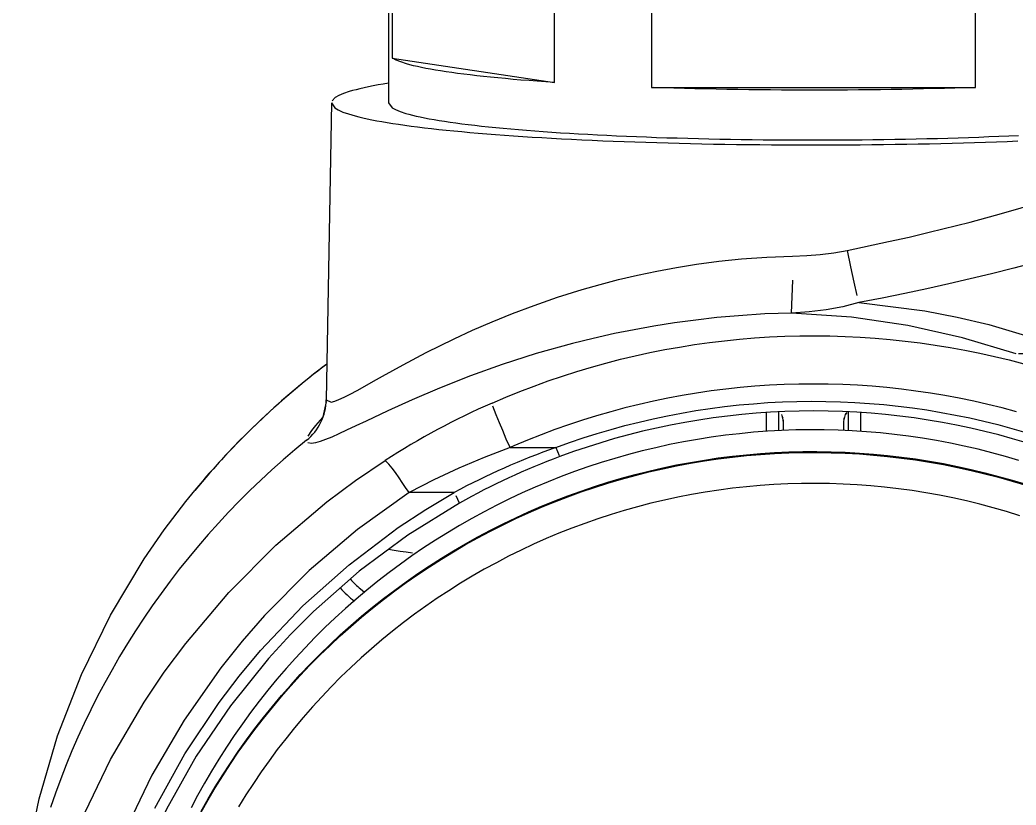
# Model space of a CAD drawing. Header units: millimetres. Extents: x 441156 to 441876, y 4514765 to 4515211.
# Drawn here: x 441627.6918 to 441627.8313, y 4515153.9318 to 4515154.0418 of the extents above; entities that cross this region are included whole.
import ezdxf

# ---------------------------------------------------------------- set-up
doc = ezdxf.new("R2010")
doc.units = ezdxf.units.MM
doc.layers.add('Terminale_sfiato', color=7, linetype='Continuous')

msp = doc.modelspace()

# ---------------------------------------------------------------- linework, layer by layer
at = {"layer": 'Terminale_sfiato', "color": 254, "linetype": 'Continuous'}
for p, q in [((441627.7434588317, 4515154.054242954), (441627.7434588317, 4515154.030216366)), ((441627.7439778751, 4515154.053559479), (441627.7439778751, 4515154.036506255)), ((441627.766676994, 4515154.033079637), (441627.766676994, 4515154.050132861)), ((441627.7802597128, 4515154.049449388), (441627.7802597128, 4515154.032396163)), ((441627.8256579507, 4515154.032396163), (441627.8256579507, 4515154.049449388)), ((441627.7439778751, 4515154.036506255), (441627.766676994, 4515154.033079637)), ((441627.7802597128, 4515154.032396163), (441627.8256579507, 4515154.032396163)), ((441627.7354589105, 4515154.03022535), (441627.7347300674, 4515153.988628897)), ((441627.7347299029, 4515153.988601103), (441627.7347251167, 4515153.988450354)), ((441627.7963188494, 4515153.986837802), (441627.7963188494, 4515153.984199351)), ((441627.7981218046, 4515153.984304708), (441627.7981218046, 4515153.98693941)), ((441627.7984634848, 4515153.98658183), (441627.7987043148, 4515153.985635174)), ((441627.8072133487, 4515153.985635174), (441627.8074530789, 4515153.986577509)), ((441627.8077958589, 4515153.98693941), (441627.8077958589, 4515153.984304708)), ((441627.8095988141, 4515153.984199351), (441627.8095988141, 4515153.986837802)), ((441627.7987043148, 4515153.985635174), (441627.7987043148, 4515153.984331655)), ((441627.8072133487, 4515153.984331655), (441627.8072133487, 4515153.985635174)), ((441627.7604676731, 4515153.981930709), (441627.7668923279, 4515153.981930709)), ((441627.752663647, 4515153.975638391), (441627.7463216131, 4515153.975638391)), ((441627.7395201933, 4515153.962117246), (441627.7401007062, 4515153.961678339))]:
    msp.add_line(p, q, dxfattribs=at)
for points in [[(441627.766676994, 4515154.033079637, 0), (441627.7654665975, 4515154.033162999, 0), (441627.7642814048, 4515154.033249068, 0), (441627.7631222127, 4515154.033337787, 0), (441627.7619898003, 4515154.033429094, 0), (441627.760884929, 4515154.033522929, 0), (441627.7598083414, 4515154.03361923, 0), (441627.7587607615, 4515154.033717931, 0), (441627.7577428932, 4515154.033818966, 0), (441627.7567554209, 4515154.033922266, 0), (441627.7557990084, 4515154.034027764, 0), (441627.7548742987, 4515154.034135386, 0), (441627.7539819134, 4515154.034245062, 0), (441627.7531224523, 4515154.034356718, 0), (441627.7522964933, 4515154.034470278, 0), (441627.7515045915, 4515154.034585666, 0), (441627.7507472794, 4515154.034702805, 0), (441627.7500250661, 4515154.034821615, 0), (441627.7493384369, 4515154.034942018, 0), (441627.7486878536, 4515154.035063931, 0), (441627.7480737534, 4515154.035187273, 0), (441627.7474965492, 4515154.035311962, 0), (441627.746956629, 4515154.035437913, 0), (441627.7464543558, 4515154.035565042, 0), (441627.7459900671, 4515154.035693263, 0), (441627.7455640752, 4515154.035822489, 0), (441627.7451766664, 4515154.035952635, 0), (441627.7448281011, 4515154.036083613, 0), (441627.7445186136, 4515154.036215333, 0), (441627.744248412, 4515154.03634771, 0), (441627.744017678, 4515154.036480652, 0), (441627.7439778751, 4515154.036506255, 0)], [(441627.7434588317, 4515154.032994434, 0), (441627.7427005983, 4515154.032867384, 0), (441627.741978072, 4515154.032738764, 0), (441627.7412916812, 4515154.032608649, 0), (441627.7406418326, 4515154.032477115, 0), (441627.7400289111, 4515154.032344243, 0), (441627.7394532801, 4515154.03221011, 0), (441627.7389152806, 4515154.032074794, 0), (441627.7384152314, 4515154.031938379, 0), (441627.7379534289, 4515154.031800942, 0), (441627.7375301466, 4515154.031662567, 0), (441627.7371456355, 4515154.031523334, 0), (441627.7368001233, 4515154.031383326, 0), (441627.7364938149, 4515154.031242629, 0), (441627.7362268916, 4515154.031101322, 0), (441627.7359995117, 4515154.030959491, 0), (441627.73581181, 4515154.030817219, 0), (441627.7356638976, 4515154.030674592, 0), (441627.7355558623, 4515154.030531692, 0), (441627.7354877678, 4515154.030388607, 0), (441627.7354596549, 4515154.030245419, 0), (441627.7354589105, 4515154.03022535, 0)], [(441627.8256579507, 4515154.032396163, 0), (441627.8242244226, 4515154.032346484, 0), (441627.822776599, 4515154.032300062, 0), (441627.8213154531, 4515154.032256926, 0), (441627.8198419671, 4515154.032217106, 0), (441627.8183571316, 4515154.03218063, 0), (441627.8168619447, 4515154.03214752, 0), (441627.8153574115, 4515154.0321178, 0), (441627.8138445436, 4515154.032091489, 0), (441627.8123243578, 4515154.032068606, 0), (441627.8107978762, 4515154.032049166, 0), (441627.8092661247, 4515154.032033181, 0), (441627.8077301334, 4515154.032020662, 0), (441627.8061909344, 4515154.032011619, 0), (441627.8046495629, 4515154.032006056, 0), (441627.8031070546, 4515154.032003978, 0), (441627.8015644468, 4515154.032005386, 0), (441627.8000227763, 4515154.03201028, 0), (441627.7984830796, 4515154.032018655, 0), (441627.7969463916, 4515154.032030506, 0), (441627.7954137455, 4515154.032045825, 0), (441627.7938861714, 4515154.032064603, 0), (441627.7923646964, 4515154.032086826, 0), (441627.7908503432, 4515154.032112479, 0), (441627.7893441297, 4515154.032141545, 0), (441627.7878470687, 4515154.032174005, 0), (441627.7863601664, 4515154.032209837, 0), (441627.7848844224, 4515154.032249016, 0), (441627.7834208288, 4515154.032291517, 0), (441627.7819703693, 4515154.032337311, 0), (441627.7805340192, 4515154.032386365, 0), (441627.7802597128, 4515154.032396163, 0)], [(441627.7354589105, 4515154.03022535, 0), (441627.7354764006, 4515154.030082149, 0), (441627.7355338788, 4515154.029939028, 0), (441627.7356313112, 4515154.029796071, 0), (441627.7357686398, 4515154.029653364, 0), (441627.7359457833, 4515154.029510989, 0), (441627.7361626368, 4515154.029369033, 0), (441627.7364190718, 4515154.029227579, 0), (441627.7367149363, 4515154.029086711, 0), (441627.7370500549, 4515154.028946512, 0), (441627.7374242292, 4515154.028807065, 0), (441627.7378372374, 4515154.028668455, 0), (441627.7382888346, 4515154.028530761, 0), (441627.7387787535, 4515154.028394066, 0), (441627.7393067035, 4515154.02825845, 0), (441627.739872372, 4515154.028123995, 0), (441627.7404754236, 4515154.02799078, 0), (441627.741115501, 4515154.027858884, 0), (441627.741792225, 4515154.027728384, 0), (441627.7425051945, 4515154.027599359, 0), (441627.7432539871, 4515154.027471885, 0), (441627.744038159, 4515154.027346037, 0), (441627.7448572456, 4515154.02722189, 0), (441627.7457107614, 4515154.027099517, 0), (441627.7465982008, 4515154.026978991, 0), (441627.7475190378, 4515154.026860384, 0), (441627.7484727268, 4515154.026743765, 0), (441627.7494587027, 4515154.026629204, 0), (441627.7504763812, 4515154.026516769, 0), (441627.7515251593, 4515154.026406526, 0), (441627.7526044154, 4515154.026298541, 0), (441627.7537135101, 4515154.026192877, 0), (441627.7548517861, 4515154.026089597, 0), (441627.7560185689, 4515154.025988763, 0), (441627.7572131672, 4515154.025890434, 0), (441627.758434873, 4515154.025794668, 0), (441627.7596829624, 4515154.025701523, 0), (441627.7609566958, 4515154.025611052, 0), (441627.7622553183, 4515154.025523311, 0), (441627.7635780607, 4515154.025438351, 0), (441627.7649241389, 4515154.025356222, 0), (441627.7662927553, 4515154.025276973, 0), (441627.767683099, 4515154.025200651, 0), (441627.7690943461, 4515154.025127302, 0), (441627.7705256602, 4515154.025056968, 0), (441627.7719761933, 4515154.024989691, 0), (441627.7734450858, 4515154.02492551, 0), (441627.7749314673, 4515154.024864466, 0), (441627.7764344569, 4515154.024806594, 0), (441627.7779531642, 4515154.024751926, 0), (441627.779486689, 4515154.024700496, 0), (441627.7810341228, 4515154.024652336, 0), (441627.7825945485, 4515154.024607472, 0), (441627.7841670415, 4515154.024565931, 0), (441627.7857506699, 4515154.02452774, 0), (441627.7873444954, 4515154.024492919, 0), (441627.7889475735, 4515154.024461489, 0), (441627.7905589542, 4515154.02443347, 0), (441627.7921776827, 4515154.024408878, 0), (441627.7938027999, 4515154.024387727, 0), (441627.7954333426, 4515154.02437003, 0), (441627.7970683447, 4515154.024355797, 0), (441627.7987068373, 4515154.024345037, 0), (441627.8003478496, 4515154.024337756, 0), (441627.801990409, 4515154.024333959, 0), (441627.8029588318, 4515154.024333353, 0)], [(441627.7434588317, 4515154.030216366, 0), (441627.7434788309, 4515154.030081923, 0), (441627.7435388149, 4515154.02994757, 0), (441627.7436387435, 4515154.029813398, 0), (441627.7437785495, 4515154.029679497, 0), (441627.7439581389, 4515154.029545956, 0), (441627.7441773909, 4515154.029412867, 0), (441627.7444361582, 4515154.029280317, 0), (441627.7447342668, 4515154.029148397, 0), (441627.7450715163, 4515154.029017194, 0), (441627.7454476801, 4515154.028886798, 0), (441627.7458625051, 4515154.028757296, 0), (441627.7463157126, 4515154.028628774, 0), (441627.746806998, 4515154.02850132, 0), (441627.7473360309, 4515154.028375018, 0), (441627.7479024557, 4515154.028249955, 0), (441627.7485058916, 4515154.028126214, 0), (441627.7491459331, 4515154.028003877, 0), (441627.7498221497, 4515154.027883028, 0), (441627.750534087, 4515154.027763747, 0), (441627.7512812663, 4515154.027646115, 0), (441627.7520631854, 4515154.027530211, 0), (441627.7528793186, 4515154.027416112, 0), (441627.7537291173, 4515154.027303897, 0), (441627.7546120102, 4515154.027193638, 0), (441627.7555274038, 4515154.027085412, 0), (441627.7564746827, 4515154.026979291, 0), (441627.7574532102, 4515154.026875346, 0), (441627.7584623284, 4515154.026773646, 0), (441627.759501359, 4515154.026674261, 0), (441627.7605696034, 4515154.026577258, 0), (441627.7616663436, 4515154.0264827, 0), (441627.7627908423, 4515154.026390653, 0), (441627.7639423436, 4515154.026301177, 0), (441627.7651200733, 4515154.026214334, 0), (441627.7663232398, 4515154.026130181, 0), (441627.7675510342, 4515154.026048774, 0), (441627.7688026311, 4515154.025970169, 0), (441627.7700771893, 4515154.025894418, 0), (441627.7713738518, 4515154.025821574, 0), (441627.7726917471, 4515154.025751683, 0), (441627.774029989, 4515154.025684793, 0), (441627.7753876782, 4515154.02562095, 0), (441627.7767639018, 4515154.025560196, 0), (441627.7781577347, 4515154.025502573, 0), (441627.7795682399, 4515154.025448118, 0), (441627.7809944692, 4515154.025396869, 0), (441627.7824354639, 4515154.025348859, 0), (441627.7838902551, 4515154.025304122, 0), (441627.7853578651, 4515154.025262686, 0), (441627.7868373071, 4515154.025224581, 0), (441627.7883275867, 4515154.025189832, 0), (441627.789827702, 4515154.025158461, 0), (441627.7913366446, 4515154.025130491, 0), (441627.7928534001, 4515154.025105939, 0), (441627.7943769488, 4515154.025084823, 0), (441627.7959062667, 4515154.025067157, 0), (441627.7974403256, 4515154.025052952, 0), (441627.7989780942, 4515154.025042218, 0), (441627.8005185389, 4515154.025034962, 0), (441627.8020606241, 4515154.02503119, 0), (441627.803603313, 4515154.025030904, 0), (441627.8051455687, 4515154.025034103, 0), (441627.8066863543, 4515154.025040786, 0), (441627.8082246343, 4515154.025050947, 0), (441627.8097593742, 4515154.025064582, 0), (441627.8112895426, 4515154.02508168, 0), (441627.8128141108, 4515154.02510223, 0), (441627.8143320538, 4515154.025126217, 0), (441627.8158423514, 4515154.025153627, 0), (441627.817343988, 4515154.025184439, 0), (441627.8188359544, 4515154.025218634, 0), (441627.8203172475, 4515154.02525619, 0), (441627.8217868716, 4515154.025297078, 0), (441627.8232438387, 4515154.025341275, 0), (441627.8246871695, 4515154.025388748, 0), (441627.8261158935, 4515154.025439467, 0), (441627.8275290505, 4515154.025493397, 0), (441627.8289256903, 4515154.025550502, 0), (441627.8303048742, 4515154.025610745, 0), (441627.8316656749, 4515154.025674082, 0)], [(441627.8029588318, 4515154.024333353, 0), (441627.8046018473, 4515154.024335097, 0), (441627.8062438891, 4515154.024340324, 0), (441627.8078839844, 4515154.024349035, 0), (441627.8095211611, 4515154.024361221, 0), (441627.8111544492, 4515154.024376878, 0), (441627.8127828808, 4515154.024395995, 0), (441627.814405491, 4515154.024418561, 0), (441627.8160213182, 4515154.024444561, 0), (441627.817629405, 4515154.024473984, 0), (441627.8192287984, 4515154.024506808, 0), (441627.8208185507, 4515154.024543015, 0), (441627.8223977199, 4515154.024582585, 0), (441627.8239653702, 4515154.024625493, 0), (441627.8255205726, 4515154.024671714, 0), (441627.8270624056, 4515154.02472122, 0), (441627.8285899555, 4515154.024773983, 0), (441627.8301023172, 4515154.024829971, 0), (441627.8315985944, 4515154.024889151, 0)], [(441627.8077009387, 4515154.009543586, 0), (441627.8134823231, 4515154.01078417, 0), (441627.8163571364, 4515154.011430734, 0), (441627.8191798253, 4515154.012089395, 0), (441627.8249087874, 4515154.013515561, 0), (441627.8284613653, 4515154.014474239, 0), (441627.8319270414, 4515154.015477456, 0), (441627.8353196647, 4515154.01653748, 0), (441627.8385511308, 4515154.017632821, 0), (441627.8418453328, 4515154.018852724, 0), (441627.8449948885, 4515154.020136421, 0)], [(441627.8496582331, 4515154.013072446, 0), (441627.8447493367, 4515154.011217425, 0), (441627.8395310003, 4515154.009489001, 0), (441627.8340376251, 4515154.007878819, 0), (441627.8309975068, 4515154.007062027, 0), (441627.8278958029, 4515154.00627434, 0), (441627.821904998, 4515154.004862192, 0), (441627.8188364417, 4515154.004185346, 0), (441627.8157641569, 4515154.003533852, 0), (441627.8125588609, 4515154.002878272, 0), (441627.8093332929, 4515154.00223985, 0)], [(441627.7347299948, 4515153.988620219, 0), (441627.7347730825, 4515153.988417954, 0), (441627.7349030969, 4515153.988293725, 0), (441627.7351220062, 4515153.988247022, 0), (441627.7354277849, 4515153.9882776, 0), (441627.7359084509, 4515153.988413479, 0), (441627.7365093324, 4515153.988652004, 0), (441627.7372326529, 4515153.988989508, 0), (441627.7380568438, 4515153.989409722, 0), (441627.7390411833, 4515153.989938182, 0), (441627.7401400001, 4515153.990545203, 0), (441627.7413271209, 4515153.991209039, 0), (441627.7426170736, 4515153.991930833, 0), (441627.7454920588, 4515153.993514266, 0), (441627.7487426933, 4515153.995231682, 0), (441627.7526304614, 4515153.997158174, 0), (441627.7552131194, 4515153.998355058, 0), (441627.7579414752, 4515153.999545947, 0), (441627.7608318445, 4515154.000724785, 0), (441627.7638225345, 4515154.001855447, 0), (441627.7671146231, 4515154.002996393, 0), (441627.7705482658, 4515154.004072553, 0), (441627.773072693, 4515154.004790554, 0), (441627.7756622374, 4515154.005463619, 0), (441627.7783138784, 4515154.006086934, 0), (441627.7810230654, 4515154.006655829, 0), (441627.78378567, 4515154.00716587, 0), (441627.7865959106, 4515154.00761297, 0), (441627.7897128068, 4515154.008024838, 0), (441627.7928710349, 4515154.008352985, 0), (441627.7964329569, 4515154.008615801, 0), (441627.8000211741, 4515154.008766554, 0)], [(441627.7999007782, 4515154.000781306, 0), (441627.7999118062, 4515154.00081122, 0), (441627.7999225716, 4515154.00085019, 0), (441627.7999330611, 4515154.000898168, 0), (441627.7999432618, 4515154.000955096, 0), (441627.7999531615, 4515154.001020906, 0), (441627.799962748, 4515154.001095514, 0), (441627.7999720097, 4515154.001178832, 0), (441627.7999809353, 4515154.001270758, 0), (441627.7999895139, 4515154.00137118, 0), (441627.7999977351, 4515154.001479975, 0), (441627.8000055887, 4515154.001597011, 0), (441627.8000130654, 4515154.001722145, 0), (441627.800020156, 4515154.001855225, 0), (441627.8000268517, 4515154.00199609, 0), (441627.8000331445, 4515154.002144565, 0), (441627.8000390267, 4515154.002300473, 0), (441627.8000444911, 4515154.002463621, 0), (441627.8000495312, 4515154.002633812, 0), (441627.8000541406, 4515154.002810839, 0), (441627.8000583139, 4515154.002994484, 0), (441627.8000620459, 4515154.003184525, 0), (441627.8000653321, 4515154.003380731, 0), (441627.8000681684, 4515154.003582861, 0), (441627.8000705516, 4515154.003790671, 0), (441627.8000724785, 4515154.004003907, 0), (441627.8000739469, 4515154.004222307, 0), (441627.800074955, 4515154.004445609, 0), (441627.8000755015, 4515154.004673538, 0), (441627.8000755858, 4515154.004905816, 0), (441627.8000752079, 4515154.005142162, 0), (441627.8000743681, 4515154.005382287, 0), (441627.8000730674, 4515154.005625898, 0), (441627.8000713075, 4515154.005872699, 0), (441627.8000690906, 4515154.00612239, 0), (441627.8000664192, 4515154.006374665, 0), (441627.8000632967, 4515154.006629217, 0), (441627.8000597268, 4515154.006885738, 0), (441627.800055714, 4515154.007143913, 0), (441627.800051263, 4515154.007403428, 0), (441627.8000463794, 4515154.007663967, 0), (441627.800041069, 4515154.007925212, 0), (441627.8000353385, 4515154.008186847, 0), (441627.8000291946, 4515154.00844855, 0), (441627.8000226449, 4515154.008710005, 0), (441627.8000211741, 4515154.008766554, 0)], [(441627.8000211741, 4515154.008766554, 0), (441627.8001250718, 4515154.00876933, 0), (441627.8020190742, 4515154.008846967, 0), (441627.8039134783, 4515154.008987883, 0), (441627.8058123927, 4515154.009212634, 0), (441627.8077009387, 4515154.009543586, 0)], [(441627.8077009387, 4515154.009543586, 0), (441627.8077484386, 4515154.009286687, 0), (441627.80779652, 4515154.009029466, 0), (441627.8078451244, 4515154.008772236, 0), (441627.8078941925, 4515154.00851531, 0), (441627.8079436645, 4515154.008259002, 0), (441627.8079934803, 4515154.008003623, 0), (441627.808043579, 4515154.007749486, 0), (441627.8080938997, 4515154.007496898, 0), (441627.808144381, 4515154.007246169, 0), (441627.8081949614, 4515154.006997603, 0), (441627.8082455793, 4515154.006751504, 0), (441627.8082961731, 4515154.006508171, 0), (441627.8083466811, 4515154.006267901, 0), (441627.8083970416, 4515154.006030985, 0), (441627.8084471936, 4515154.005797715, 0), (441627.8084970757, 4515154.005568372, 0), (441627.8085466272, 4515154.005343237, 0), (441627.8085957879, 4515154.005122584, 0), (441627.8086444976, 4515154.004906683, 0), (441627.8086926971, 4515154.004695795, 0), (441627.8087403278, 4515154.004490178, 0), (441627.8087873316, 4515154.004290082, 0), (441627.8088336511, 4515154.004095751, 0), (441627.8088792299, 4515154.003907423, 0), (441627.8089240126, 4515154.003725325, 0), (441627.8089679446, 4515154.003549681, 0), (441627.8090109724, 4515154.003380704, 0), (441627.8090530434, 4515154.0032186, 0), (441627.8090941065, 4515154.003063566, 0), (441627.8091341117, 4515154.002915792, 0), (441627.8091730101, 4515154.002775458, 0), (441627.8092107545, 4515154.002642734, 0), (441627.8092472987, 4515154.002517782, 0), (441627.8092825984, 4515154.002400755, 0), (441627.8093166104, 4515154.002291795, 0), (441627.8093332929, 4515154.00223985, 0)], [(441627.8093332929, 4515154.00223985, 0), (441627.8070634305, 4515154.001657837, 0), (441627.8047336088, 4515154.001233143, 0), (441627.8023355437, 4515154.000946138, 0), (441627.7999007782, 4515154.000781306, 0)], [(441627.8093332929, 4515154.00223985, 0), (441627.8185439146, 4515154.001063628, 0), (441627.8230767836, 4515154.000196325, 0), (441627.8275135492, 4515153.999159514, 0), (441627.8364052598, 4515153.996504916, 0)], [(441627.7999007782, 4515154.000781306, 0), (441627.7961650988, 4515154.000643915, 0), (441627.7924576893, 4515154.000404486, 0), (441627.7894490092, 4515154.000134086, 0), (441627.7864768709, 4515153.999799799, 0), (441627.7835179716, 4515153.999400067, 0), (441627.780610175, 4515153.998941776, 0), (441627.7806707125, 4515153.998951985, 0), (441627.7778488898, 4515153.998445837, 0), (441627.775087853, 4515153.997890304, 0), (441627.7721131473, 4515153.997224207, 0), (441627.7692231681, 4515153.996509307, 0), (441627.764132909, 4515153.995085098, 0), (441627.7593663612, 4515153.99355769, 0), (441627.7549382378, 4515153.991968921, 0), (441627.7505797716, 4515153.990246283, 0), (441627.746759893, 4515153.988611975, 0), (441627.7433375403, 4515153.987059732, 0), (441627.7403260139, 4515153.985643598, 0), (441627.7388945767, 4515153.984964094, 0), (441627.7375874092, 4515153.984348286, 0), (441627.736480137, 4515153.98383795, 0), (441627.7354871288, 4515153.983398455, 0), (441627.7346071413, 4515153.983035338, 0), (441627.7338553491, 4515153.982760172, 0), (441627.7332024269, 4515153.982569661, 0), (441627.7326840532, 4515153.98248254, 0), (441627.7321419273, 4515153.98256942, 0), (441627.7319551693, 4515153.982947165, 0)], [(441627.8313330014, 4515153.995068545, 0), (441627.8238484545, 4515153.997300686, 0), (441627.816157984, 4515153.999015802, 0), (441627.8161313055, 4515153.999020754, 0), (441627.8082756073, 4515154.000184297, 0), (441627.7999007782, 4515154.000781306, 0)], [(441627.7579510954, 4515153.988169606, 0), (441627.7598945063, 4515153.988999508, 0), (441627.761853328, 4515153.989792639, 0), (441627.7638268597, 4515153.990548716, 0), (441627.765814395, 4515153.991267468, 0), (441627.7678152228, 4515153.991948637, 0), (441627.7698286269, 4515153.99259198, 0), (441627.7718538869, 4515153.993197267, 0), (441627.7738902781, 4515153.993764281, 0), (441627.7759370717, 4515153.99429282, 0), (441627.7779935351, 4515153.994782694, 0), (441627.7800589326, 4515153.995233727, 0), (441627.7821325251, 4515153.995645758, 0), (441627.7842135703, 4515153.996018641, 0), (441627.7863013237, 4515153.99635224, 0), (441627.788395038, 4515153.996646438, 0), (441627.7904939642, 4515153.996901129, 0), (441627.792597351, 4515153.997116221, 0), (441627.7947044458, 4515153.997291639, 0), (441627.7968144944, 4515153.997427317, 0), (441627.7989267418, 4515153.99752321, 0), (441627.8010404321, 4515153.997579281, 0), (441627.8031548089, 4515153.997595511, 0), (441627.8052691157, 4515153.997571895, 0), (441627.8073825956, 4515153.99750844, 0), (441627.8094944925, 4515153.99740517, 0), (441627.8116040506, 4515153.99726212, 0), (441627.8137105149, 4515153.997079344, 0), (441627.8158131316, 4515153.996856905, 0), (441627.8179111483, 4515153.996594884, 0), (441627.8200038142, 4515153.996293373, 0), (441627.8220903805, 4515153.995952482, 0), (441627.8241701003, 4515153.995572332, 0), (441627.8262422296, 4515153.995153059, 0), (441627.8283060268, 4515153.994694814, 0), (441627.8303607532, 4515153.99419776, 0), (441627.8324056737, 4515153.993662074, 0)], [(441627.8364052598, 4515153.996504916, 0), (441627.8359989517, 4515153.996258114, 0), (441627.8355931388, 4515153.996033322, 0), (441627.8351883152, 4515153.995830816, 0), (441627.8347849743, 4515153.995650843, 0), (441627.8343836076, 4515153.995493622, 0), (441627.8339847038, 4515153.995359343, 0), (441627.8335887491, 4515153.995248172, 0), (441627.8331962259, 4515153.995160242, 0), (441627.8328076124, 4515153.995095662, 0), (441627.8324233821, 4515153.995054509, 0), (441627.8320440032, 4515153.995036836, 0), (441627.8316699377, 4515153.995042662, 0), (441627.8313330014, 4515153.995068545, 0)], [(441627.8313766968, 4515153.986946059, 0), (441627.8293928314, 4515153.987478014, 0), (441627.8273989461, 4515153.987971393, 0), (441627.8253957968, 4515153.988426009, 0), (441627.8233841427, 4515153.988841689, 0), (441627.8213647464, 4515153.989218276, 0), (441627.8193383733, 4515153.989555626, 0), (441627.8173057915, 4515153.989853613, 0), (441627.8152677715, 4515153.990112123, 0), (441627.8132250857, 4515153.990331057, 0), (441627.8111785085, 4515153.990510335, 0), (441627.8091288157, 4515153.990649886, 0), (441627.8070767841, 4515153.990749659, 0), (441627.8050231916, 4515153.990809616, 0), (441627.8029688165, 4515153.990829732, 0), (441627.8009144377, 4515153.990810003, 0), (441627.7988608339, 4515153.990750434, 0), (441627.7968087833, 4515153.990651048, 0), (441627.794759064, 4515153.990511883, 0), (441627.7927124528, 4515153.990332992, 0), (441627.7906697255, 4515153.990114441, 0), (441627.7886316564, 4515153.989856316, 0), (441627.786599018, 4515153.989558713, 0), (441627.7845725809, 4515153.989221743, 0), (441627.7825531131, 4515153.988845537, 0), (441627.7805413801, 4515153.988430237, 0), (441627.7785381444, 4515153.987975999, 0), (441627.7765441654, 4515153.987482996, 0), (441627.774560199, 4515153.986951414, 0), (441627.7725869971, 4515153.986381456, 0), (441627.7706253077, 4515153.985773338, 0), (441627.7686758743, 4515153.985127289, 0), (441627.766739436, 4515153.984443555, 0), (441627.7648167267, 4515153.983722393, 0), (441627.7629084751, 4515153.982964081, 0), (441627.7610154048, 4515153.982168902, 0), (441627.7604676731, 4515153.981930709, 0)], [(441627.7347183918, 4515153.98832048, 0), (441627.7346859188, 4515153.987950884, 0), (441627.7346326025, 4515153.987577453, 0), (441627.7345666419, 4515153.987242969, 0), (441627.7344921232, 4515153.98694316, 0), (441627.7344119724, 4515153.986673851, 0), (441627.7343283946, 4515153.986431704, 0), (441627.7342433383, 4515153.986214658, 0), (441627.7341589874, 4515153.986022284, 0), (441627.7340783603, 4515153.985856228, 0), (441627.7340061624, 4515153.985720924, 0), (441627.7339501056, 4515153.985624746, 0), (441627.7339229901, 4515153.985581764, 0), (441627.7339225661, 4515153.985581128, 0)], [(441627.7604676731, 4515153.981930709, 0), (441627.7603798425, 4515153.982129938, 0), (441627.7602921188, 4515153.982329588, 0), (441627.7602046091, 4515153.982529416, 0), (441627.7601174199, 4515153.982729178, 0), (441627.7600306573, 4515153.982928631, 0), (441627.7599444273, 4515153.983127532, 0), (441627.7598588347, 4515153.983325638, 0), (441627.7597739839, 4515153.983522708, 0), (441627.7596899782, 4515153.983718502, 0), (441627.7596069201, 4515153.983912782, 0), (441627.7595249106, 4515153.98410531, 0), (441627.7594440498, 4515153.984295853, 0), (441627.759364436, 4515153.984484179, 0), (441627.7592861665, 4515153.984670056, 0), (441627.7592093364, 4515153.98485326, 0), (441627.7591340393, 4515153.985033567, 0), (441627.7590603671, 4515153.985210757, 0), (441627.7589884095, 4515153.985384615, 0), (441627.7589182542, 4515153.985554928, 0), (441627.7588499865, 4515153.985721489, 0), (441627.7587836898, 4515153.985884096, 0), (441627.7587194448, 4515153.986042549, 0), (441627.7586573297, 4515153.986196657, 0), (441627.7585974202, 4515153.986346231, 0), (441627.7585397894, 4515153.986491089, 0), (441627.7584845073, 4515153.986631054, 0), (441627.7584316414, 4515153.986765957, 0), (441627.7583812562, 4515153.986895631, 0), (441627.7583334129, 4515153.987019922, 0), (441627.7582881699, 4515153.987138675, 0), (441627.7582455823, 4515153.987251746, 0), (441627.7582057019, 4515153.987358999, 0), (441627.7581685774, 4515153.9874603, 0), (441627.7581342541, 4515153.98755553, 0), (441627.7581027736, 4515153.98764457, 0), (441627.7580741743, 4515153.987727311, 0), (441627.7580484913, 4515153.987803655, 0), (441627.7580257555, 4515153.987873507, 0), (441627.758005995, 4515153.987936782, 0), (441627.7579892335, 4515153.987993403, 0), (441627.7579754917, 4515153.988043302, 0), (441627.7579647862, 4515153.988086417, 0), (441627.7579571301, 4515153.988122696, 0), (441627.7579525327, 4515153.988152094, 0), (441627.7579510954, 4515153.988169606, 0)], [(441627.7668923279, 4515153.981930709, 0), (441627.76880172, 4515153.982619684, 0), (441627.7707243632, 4515153.983271062, 0), (441627.7726595115, 4515153.983884591, 0), (441627.7746064144, 4515153.984460033, 0), (441627.7765643164, 4515153.984997164, 0), (441627.7785324581, 4515153.985495775, 0), (441627.7805100757, 4515153.985955674, 0), (441627.7824964023, 4515153.986376682, 0), (441627.7844906672, 4515153.986758637, 0), (441627.7864920967, 4515153.987101388, 0), (441627.7884999145, 4515153.987404805, 0), (441627.7905133414, 4515153.987668769, 0), (441627.7925315965, 4515153.987893176, 0), (441627.7945538968, 4515153.988077941, 0), (441627.7965794578, 4515153.988222993, 0), (441627.7986074936, 4515153.988328273, 0), (441627.8006372175, 4515153.988393743, 0), (441627.802667842, 4515153.988419375, 0), (441627.8046985794, 4515153.988405162, 0), (441627.8067286419, 4515153.988351107, 0), (441627.8087572419, 4515153.988257231, 0), (441627.8107835925, 4515153.988123572, 0), (441627.8128069075, 4515153.987950182, 0), (441627.8148264019, 4515153.987737126, 0), (441627.8168412925, 4515153.987484488, 0), (441627.8188507974, 4515153.987192366, 0), (441627.8208541371, 4515153.986860874, 0), (441627.8228505343, 4515153.98649014, 0), (441627.8248392147, 4515153.986080308, 0), (441627.8268194068, 4515153.985631536, 0), (441627.8287903423, 4515153.985143999, 0), (441627.8307512565, 4515153.984617886, 0), (441627.8327013888, 4515153.984053401, 0)], [(441627.734197741, 4515153.986134991, 0), (441627.7338553491, 4515153.985758848, 0), (441627.7332031517, 4515153.985002973, 0), (441627.7326840532, 4515153.984342276, 0), (441627.7321419273, 4515153.983505939, 0), (441627.7319551693, 4515153.982947165, 0)], [(441627.8327752138, 4515153.982597863, 0), (441627.8308422326, 4515153.983168128, 0), (441627.8288982745, 4515153.983700076, 0), (441627.8269441048, 4515153.984193497, 0), (441627.8249804928, 4515153.984648198, 0), (441627.8230082116, 4515153.985063999, 0), (441627.8210280374, 4515153.985440737, 0), (441627.8190407499, 4515153.985778263, 0), (441627.8170471315, 4515153.986076444, 0), (441627.8150479669, 4515153.986335164, 0), (441627.8130440431, 4515153.98655432, 0), (441627.8110361492, 4515153.986733825, 0), (441627.8090250753, 4515153.986873611, 0), (441627.8070116134, 4515153.98697362, 0), (441627.8049965561, 4515153.987033814, 0), (441627.8029806965, 4515153.98705417, 0), (441627.8009648283, 4515153.987034678, 0), (441627.7989497451, 4515153.986975349, 0), (441627.7969362402, 4515153.986876202, 0), (441627.7949251062, 4515153.986737279, 0), (441627.7929171348, 4515153.986558634, 0), (441627.7909131166, 4515153.986340337, 0), (441627.7889138404, 4515153.986082475, 0), (441627.7869200933, 4515153.985785148, 0), (441627.7849326602, 4515153.985448474, 0), (441627.7829523235, 4515153.985072586, 0), (441627.7809798627, 4515153.98465763, 0), (441627.7790160545, 4515153.984203772, 0), (441627.7770616718, 4515153.983711188, 0), (441627.7751174841, 4515153.983180074, 0), (441627.7731842567, 4515153.982610638, 0), (441627.7712627507, 4515153.982003105, 0), (441627.7693537225, 4515153.981357713, 0), (441627.7674579237, 4515153.980674717, 0), (441627.7674169536, 4515153.980659487, 0)], [(441627.8317323882, 4515153.980120882, 0), (441627.829834, 4515153.980680902, 0), (441627.8279246426, 4515153.981202601, 0), (441627.8260050954, 4515153.98168577, 0), (441627.8240761418, 4515153.982130209, 0), (441627.822138569, 4515153.982535737, 0), (441627.820193168, 4515153.982902189, 0), (441627.8182407328, 4515153.983229415, 0), (441627.8162820602, 4515153.983517282, 0), (441627.8143179497, 4515153.983765672, 0), (441627.8123492029, 4515153.983974484, 0), (441627.8103766235, 4515153.984143632, 0), (441627.8084010164, 4515153.984273048, 0), (441627.8064231881, 4515153.984362679, 0), (441627.8044439458, 4515153.984412488, 0), (441627.8024640974, 4515153.984422455, 0), (441627.8004844509, 4515153.984392575, 0), (441627.7985058143, 4515153.984322861, 0), (441627.7965289952, 4515153.984213342, 0), (441627.7945548005, 4515153.984064062, 0), (441627.7925840359, 4515153.983875082, 0), (441627.7906175058, 4515153.983646479, 0), (441627.7886560129, 4515153.983378346, 0), (441627.7867003577, 4515153.983070794, 0), (441627.7847513384, 4515153.982723946, 0), (441627.7828097506, 4515153.982337946, 0), (441627.7808763867, 4515153.98191295, 0), (441627.7789520358, 4515153.981449132, 0), (441627.7770374833, 4515153.980946681, 0), (441627.7751335107, 4515153.980405804, 0), (441627.7732408951, 4515153.979826719, 0), (441627.771360409, 4515153.979209663, 0), (441627.7694928198, 4515153.97855489, 0), (441627.7676388899, 4515153.977862664, 0), (441627.7657993759, 4515153.977133269, 0), (441627.7639750286, 4515153.976367004, 0), (441627.7621665928, 4515153.97556418, 0), (441627.7603748064, 4515153.974725125, 0), (441627.7586004007, 4515153.973850182, 0), (441627.7568441001, 4515153.972939708, 0), (441627.7551066214, 4515153.971994075, 0), (441627.7533886736, 4515153.971013668, 0), (441627.7516909581, 4515153.969998887, 0), (441627.7500141677, 4515153.968950147, 0), (441627.7483589868, 4515153.967867876, 0), (441627.746726091, 4515153.966752516, 0), (441627.7451161467, 4515153.965604521, 0), (441627.7435298112, 4515153.964424361, 0), (441627.7419677317, 4515153.963212516, 0), (441627.7404305459, 4515153.961969483, 0), (441627.7389188812, 4515153.960695767, 0), (441627.7374333546, 4515153.959391888, 0), (441627.7359745724, 4515153.958058381, 0), (441627.7345431301, 4515153.956695787, 0), (441627.7331396118, 4515153.955304664, 0), (441627.7317645904, 4515153.953885579, 0), (441627.7304186271, 4515153.952439112, 0), (441627.7291022713, 4515153.950965852, 0), (441627.7278160604, 4515153.949466402, 0), (441627.7265605191, 4515153.947941372, 0), (441627.72533616, 4515153.946391387, 0), (441627.7241434828, 4515153.944817077, 0), (441627.7229829744, 4515153.943219086, 0), (441627.7218551083, 4515153.941598066, 0), (441627.7207603449, 4515153.939954679, 0), (441627.7196991311, 4515153.938289596, 0), (441627.7186719, 4515153.936603495, 0), (441627.7176790708, 4515153.934897065, 0), (441627.7167210488, 4515153.933171004, 0), (441627.715798225, 4515153.931426014, 0)], [(441627.7319551693, 4515153.982947165, 0), (441627.7303186319, 4515153.981599324, 0), (441627.7287078703, 4515153.980221014, 0), (441627.7271234562, 4515153.978812721, 0), (441627.7255659517, 4515153.977374948, 0), (441627.7240359096, 4515153.975908203, 0), (441627.7225338726, 4515153.974413007, 0), (441627.721060374, 4515153.972889892, 0), (441627.7196159364, 4515153.971339397, 0), (441627.7182010725, 4515153.969762072, 0), (441627.7168162843, 4515153.968158478, 0), (441627.7154620631, 4515153.966529183, 0), (441627.7141388896, 4515153.964874766, 0), (441627.7128472332, 4515153.963195813, 0), (441627.7115875523, 4515153.96149292, 0), (441627.7103602939, 4515153.959766692, 0), (441627.7091658934, 4515153.95801774, 0), (441627.7080047746, 4515153.956246687, 0), (441627.7068773497, 4515153.954454159, 0), (441627.7057840186, 4515153.952640794, 0), (441627.7047251693, 4515153.950807235, 0), (441627.7037011776, 4515153.948954131, 0), (441627.7027124066, 4515153.947082142, 0), (441627.7017592075, 4515153.945191931, 0), (441627.7008419184, 4515153.943284168, 0), (441627.6999608647, 4515153.941359531, 0), (441627.6991163591, 4515153.939418703, 0), (441627.6983087013, 4515153.937462372, 0), (441627.6975381779, 4515153.935491233, 0), (441627.6968050623, 4515153.933505985, 0), (441627.6961096146, 4515153.931507332, 0)], [(441627.7604676731, 4515153.981930709, 0), (441627.7568638799, 4515153.980553341, 0), (441627.7533042451, 4515153.97904859, 0), (441627.7497836126, 4515153.977409076, 0), (441627.7463216131, 4515153.975638391, 0)], [(441627.7668923279, 4515153.981930709, 0), (441627.7669106398, 4515153.981881933, 0), (441627.7669289295, 4515153.981833376, 0), (441627.7669471746, 4515153.981785097, 0), (441627.7669653528, 4515153.981737155, 0), (441627.7669834421, 4515153.981689608, 0), (441627.7670014203, 4515153.981642513, 0), (441627.7670192657, 4515153.981595929, 0), (441627.7670369563, 4515153.981549912, 0), (441627.7670544708, 4515153.981504519, 0), (441627.7670717878, 4515153.981459804, 0), (441627.7670888861, 4515153.981415821, 0), (441627.7671057449, 4515153.981372626, 0), (441627.7671223437, 4515153.98133027, 0), (441627.7671386623, 4515153.981288805, 0), (441627.7671546807, 4515153.981248281, 0), (441627.7671703795, 4515153.981208747, 0), (441627.7671857395, 4515153.981170253, 0), (441627.7672007421, 4515153.981132844, 0), (441627.7672153689, 4515153.981096567, 0), (441627.7672296021, 4515153.981061465, 0), (441627.7672434245, 4515153.981027582, 0), (441627.7672568191, 4515153.980994957, 0), (441627.7672697696, 4515153.980963633, 0), (441627.7672822602, 4515153.980933646, 0), (441627.7672942757, 4515153.980905033, 0), (441627.7673058016, 4515153.980877829, 0), (441627.7673168237, 4515153.980852067, 0), (441627.7673273286, 4515153.980827779, 0), (441627.7673373035, 4515153.980804993, 0), (441627.7673467363, 4515153.980783738, 0), (441627.7673556154, 4515153.98076404, 0), (441627.7673639302, 4515153.980745923, 0), (441627.7673716703, 4515153.980729408, 0), (441627.7673788265, 4515153.980714517, 0), (441627.7673853899, 4515153.980701266, 0), (441627.7673913526, 4515153.980689672, 0), (441627.7673967073, 4515153.98067975, 0), (441627.7674014475, 4515153.980671511, 0), (441627.7674055675, 4515153.980664966, 0), (441627.7674090621, 4515153.980660121, 0), (441627.7674119271, 4515153.980656984, 0), (441627.7674141591, 4515153.980655559, 0), (441627.7674157554, 4515153.980655846, 0), (441627.7674167139, 4515153.980657846, 0), (441627.7674169536, 4515153.980659487, 0)], [(441627.7171954515, 4515153.930985575, 0), (441627.7181709184, 4515153.932701913, 0), (441627.7191809918, 4515153.934398269, 0), (441627.7202252593, 4515153.936073952, 0), (441627.7213032947, 4515153.937728277, 0), (441627.7224146581, 4515153.939360569, 0), (441627.7235588958, 4515153.940970162, 0), (441627.7247355408, 4515153.942556399, 0), (441627.7259441129, 4515153.944118632, 0), (441627.7271841188, 4515153.945656224, 0), (441627.7284550523, 4515153.947168548, 0), (441627.7297563948, 4515153.948654985, 0), (441627.731087615, 4515153.950114929, 0), (441627.7324481697, 4515153.951547786, 0), (441627.7338375035, 4515153.952952968, 0), (441627.7352550494, 4515153.954329903, 0), (441627.7367002288, 4515153.95567803, 0), (441627.7381724518, 4515153.956996798, 0), (441627.7396711176, 4515153.958285667, 0), (441627.7411956144, 4515153.959544114, 0), (441627.74274532, 4515153.960771623, 0), (441627.744319602, 4515153.961967694, 0), (441627.7459178177, 4515153.963131838, 0), (441627.7475393149, 4515153.964263583, 0), (441627.7491834317, 4515153.965362462, 0), (441627.7508494971, 4515153.96642803, 0), (441627.7525368311, 4515153.967459851, 0), (441627.754244745, 4515153.968457504, 0), (441627.7559725416, 4515153.969420582, 0), (441627.7577195159, 4515153.970348692, 0), (441627.7594849546, 4515153.971241455, 0), (441627.7612681374, 4515153.972098506, 0), (441627.7630683364, 4515153.972919496, 0), (441627.7648848168, 4515153.973704089, 0), (441627.7667168372, 4515153.974451967, 0), (441627.7685636498, 4515153.975162822, 0), (441627.770424501, 4515153.975836365, 0), (441627.7722986311, 4515153.976472321, 0), (441627.7741852753, 4515153.977070431, 0), (441627.7760836635, 4515153.97763045, 0), (441627.7779930209, 4515153.97815215, 0), (441627.7799125681, 4515153.978635319, 0), (441627.7818415218, 4515153.979079758, 0), (441627.7837790945, 4515153.979485285, 0), (441627.7857244955, 4515153.979851738, 0), (441627.7876769307, 4515153.980178964, 0), (441627.7896356033, 4515153.980466831, 0), (441627.7915997138, 4515153.980715221, 0), (441627.7935684606, 4515153.980924033, 0), (441627.79554104, 4515153.981093181, 0), (441627.7975166471, 4515153.981222597, 0), (441627.7994944754, 4515153.981312228, 0), (441627.8014737177, 4515153.981362036, 0), (441627.8034535661, 4515153.981372003, 0), (441627.8054332127, 4515153.981342124, 0), (441627.8074118492, 4515153.981272411, 0), (441627.8093886683, 4515153.981162891, 0), (441627.811362863, 4515153.981013611, 0), (441627.8133336276, 4515153.980824631, 0), (441627.8153001577, 4515153.980596027, 0), (441627.8172616506, 4515153.980327895, 0), (441627.8192173059, 4515153.980020342, 0), (441627.8211663251, 4515153.979673495, 0), (441627.8231079129, 4515153.979287495, 0), (441627.8250412769, 4515153.978862499, 0), (441627.8269656277, 4515153.978398682, 0), (441627.8288801802, 4515153.97789623, 0), (441627.8307841528, 4515153.977355353, 0), (441627.8326767684, 4515153.976776267, 0)], [(441627.7171954515, 4515153.930941997, 0), (441627.7181709184, 4515153.932658335, 0), (441627.7191809918, 4515153.934354692, 0), (441627.7202252593, 4515153.936030374, 0), (441627.7213032947, 4515153.937684699, 0), (441627.7224146581, 4515153.939316992, 0), (441627.7235588958, 4515153.940926584, 0), (441627.7247355408, 4515153.942512821, 0), (441627.7259441129, 4515153.944075054, 0), (441627.7271841188, 4515153.945612647, 0), (441627.7284550523, 4515153.947124969, 0), (441627.7297563948, 4515153.948611407, 0), (441627.731087615, 4515153.950071352, 0), (441627.7324481697, 4515153.951504207, 0), (441627.7338375035, 4515153.95290939, 0), (441627.7352550494, 4515153.954286326, 0), (441627.7367002288, 4515153.955634452, 0), (441627.7381724518, 4515153.956953219, 0), (441627.7396711176, 4515153.958242089, 0), (441627.7411956144, 4515153.959500535, 0), (441627.74274532, 4515153.960728045, 0), (441627.744319602, 4515153.961924116, 0), (441627.7459178177, 4515153.963088261, 0), (441627.7475393149, 4515153.964220004, 0), (441627.7491834317, 4515153.965318884, 0), (441627.7508494971, 4515153.966384452, 0), (441627.7525368311, 4515153.967416273, 0), (441627.754244745, 4515153.968413927, 0), (441627.7559725416, 4515153.969377005, 0), (441627.7577195159, 4515153.970305114, 0), (441627.7594849546, 4515153.971197877, 0), (441627.7612681374, 4515153.972054928, 0), (441627.7630683364, 4515153.972875918, 0), (441627.7648848168, 4515153.973660512, 0), (441627.7667168372, 4515153.974408388, 0), (441627.7685636498, 4515153.975119243, 0), (441627.770424501, 4515153.975792787, 0), (441627.7722986311, 4515153.976428743, 0), (441627.7741852753, 4515153.977026853, 0), (441627.7760836635, 4515153.977586873, 0), (441627.7779930209, 4515153.978108573, 0), (441627.7799125681, 4515153.978591741, 0), (441627.7818415218, 4515153.979036179, 0), (441627.7837790945, 4515153.979441708, 0), (441627.7857244955, 4515153.97980816, 0), (441627.7876769307, 4515153.980135386, 0), (441627.7896356033, 4515153.980423253, 0), (441627.7915997138, 4515153.980671643, 0), (441627.7935684606, 4515153.980880455, 0), (441627.79554104, 4515153.981049604, 0), (441627.7975166471, 4515153.981179019, 0), (441627.7994944754, 4515153.98126865, 0), (441627.8014737177, 4515153.981318459, 0), (441627.8034535661, 4515153.981328426, 0), (441627.8054332127, 4515153.981298546, 0), (441627.8074118492, 4515153.981228832, 0), (441627.8093886683, 4515153.981119313, 0), (441627.811362863, 4515153.980970033, 0), (441627.8133336276, 4515153.980781052, 0), (441627.8153001577, 4515153.98055245, 0), (441627.8172616506, 4515153.980284317, 0), (441627.8192173059, 4515153.979976764, 0), (441627.8211663251, 4515153.979629917, 0), (441627.8231079129, 4515153.979243916, 0), (441627.8250412769, 4515153.978818921, 0), (441627.8269656277, 4515153.978355103, 0), (441627.8288801802, 4515153.977852653, 0), (441627.8307841528, 4515153.977311775, 0), (441627.8326767684, 4515153.97673269, 0)], [(441627.7171954515, 4515153.930854841, 0), (441627.7181709184, 4515153.932571179, 0), (441627.7191809918, 4515153.934267536, 0), (441627.7202252593, 4515153.935943219, 0), (441627.7213032947, 4515153.937597544, 0), (441627.7224146581, 4515153.939229836, 0), (441627.7235588958, 4515153.940839428, 0), (441627.7247355408, 4515153.942425665, 0), (441627.7259441129, 4515153.943987899, 0), (441627.7271841188, 4515153.945525491, 0), (441627.7284550523, 4515153.947037814, 0), (441627.7297563948, 4515153.948524252, 0), (441627.731087615, 4515153.949984196, 0), (441627.7324481697, 4515153.951417051, 0), (441627.7338375035, 4515153.952822234, 0), (441627.7352550494, 4515153.95419917, 0), (441627.7367002288, 4515153.955547296, 0), (441627.7381724518, 4515153.956866064, 0), (441627.7396711176, 4515153.958154934, 0), (441627.7411956144, 4515153.95941338, 0), (441627.74274532, 4515153.96064089, 0), (441627.744319602, 4515153.96183696, 0), (441627.7459178177, 4515153.963001105, 0), (441627.7475393149, 4515153.964132848, 0), (441627.7491834317, 4515153.965231729, 0), (441627.7508494971, 4515153.966297297, 0), (441627.7525368311, 4515153.967329117, 0), (441627.754244745, 4515153.968326771, 0), (441627.7559725416, 4515153.969289849, 0), (441627.7577195159, 4515153.970217958, 0), (441627.7594849546, 4515153.971110721, 0), (441627.7612681374, 4515153.971967773, 0), (441627.7630683364, 4515153.972788762, 0), (441627.7648848168, 4515153.973573356, 0), (441627.7667168372, 4515153.974321233, 0), (441627.7685636498, 4515153.975032088, 0), (441627.770424501, 4515153.975705631, 0), (441627.7722986311, 4515153.976341587, 0), (441627.7741852753, 4515153.976939698, 0), (441627.7760836635, 4515153.977499717, 0), (441627.7779930209, 4515153.978021417, 0), (441627.7799125681, 4515153.978504585, 0), (441627.7818415218, 4515153.978949024, 0), (441627.7837790945, 4515153.979354552, 0), (441627.7857244955, 4515153.979721004, 0), (441627.7876769307, 4515153.98004823, 0), (441627.7896356033, 4515153.980336097, 0), (441627.7915997138, 4515153.980584487, 0), (441627.7935684606, 4515153.980793299, 0), (441627.79554104, 4515153.980962448, 0), (441627.7975166471, 4515153.981091863, 0), (441627.7994944754, 4515153.981181494, 0), (441627.8014737177, 4515153.981231303, 0), (441627.8034535661, 4515153.98124127, 0), (441627.8054332127, 4515153.98121139, 0), (441627.8074118492, 4515153.981141676, 0), (441627.8093886683, 4515153.981032157, 0), (441627.811362863, 4515153.980882877, 0), (441627.8133336276, 4515153.980693897, 0), (441627.8153001577, 4515153.980465294, 0), (441627.8172616506, 4515153.980197161, 0), (441627.8192173059, 4515153.979889609, 0), (441627.8211663251, 4515153.979542761, 0), (441627.8231079129, 4515153.979156761, 0), (441627.8250412769, 4515153.978731765, 0), (441627.8269656277, 4515153.978267947, 0), (441627.8288801802, 4515153.977765497, 0), (441627.8307841528, 4515153.977224619, 0), (441627.8326767684, 4515153.976645534, 0)], [(441627.7003323495, 4515153.929474506, 0), (441627.7004542717, 4515153.929757209, 0), (441627.7045070609, 4515153.938199894, 0), (441627.7092406881, 4515153.946277154, 0), (441627.7120525799, 4515153.950445725, 0), (441627.7150453731, 4515153.954484947, 0), (441627.7210787717, 4515153.961633004, 0), (441627.7276786463, 4515153.968256897, 0), (441627.7348019106, 4515153.974311171, 0), (441627.7388196476, 4515153.977306888, 0), (441627.7429670008, 4515153.980120545, 0)], [(441627.7463216131, 4515153.975638391, 0), (441627.7462024927, 4515153.975819269, 0), (441627.7460835175, 4515153.975998993, 0), (441627.7459648324, 4515153.976177343, 0), (441627.7458465819, 4515153.976354104, 0), (441627.7457289102, 4515153.97652906, 0), (441627.7456119606, 4515153.976701996, 0), (441627.7454958756, 4515153.976872704, 0), (441627.7453807967, 4515153.977040973, 0), (441627.745266864, 4515153.977206602, 0), (441627.7451542162, 4515153.977369386, 0), (441627.7450429909, 4515153.977529127, 0), (441627.7449333234, 4515153.977685631, 0), (441627.7448253472, 4515153.977838708, 0), (441627.744719194, 4515153.97798817, 0), (441627.7446149931, 4515153.978133836, 0), (441627.7445128715, 4515153.978275528, 0), (441627.7444129536, 4515153.978413074, 0), (441627.744315361, 4515153.978546306, 0), (441627.7442202127, 4515153.978675062, 0), (441627.7441276248, 4515153.978799184, 0), (441627.7440377098, 4515153.978918522, 0), (441627.7439505774, 4515153.97903293, 0), (441627.7438663338, 4515153.979142269, 0), (441627.7437850815, 4515153.979246406, 0), (441627.7437069196, 4515153.979345213, 0), (441627.7436319434, 4515153.97943857, 0), (441627.743560244, 4515153.979526365, 0), (441627.7434919089, 4515153.979608488, 0), (441627.7434270215, 4515153.979684842, 0), (441627.7433656606, 4515153.979755332, 0), (441627.7433079011, 4515153.979819872, 0), (441627.7432538134, 4515153.979878386, 0), (441627.7432034633, 4515153.979930799, 0), (441627.7431569122, 4515153.979977049, 0), (441627.7431142167, 4515153.98001708, 0), (441627.7430754291, 4515153.980050843, 0), (441627.7430405963, 4515153.980078296, 0), (441627.743009761, 4515153.980099407, 0), (441627.7429829607, 4515153.980114149, 0), (441627.7429670008, 4515153.980120545, 0)], [(441627.8318541917, 4515153.972375066, 0), (441627.8300029821, 4515153.972949865, 0), (441627.8281402648, 4515153.973486503, 0), (441627.8262668322, 4515153.97398475, 0), (441627.8243834816, 4515153.974444394, 0), (441627.8224910143, 4515153.974865241, 0), (441627.8205902358, 4515153.975247111, 0), (441627.8186819546, 4515153.975589841, 0), (441627.816766983, 4515153.975893286, 0), (441627.8148461357, 4515153.976157316, 0), (441627.8129202301, 4515153.97638182, 0), (441627.8109900858, 4515153.976566701, 0), (441627.809056524, 4515153.976711881, 0), (441627.8071203674, 4515153.976817299, 0), (441627.8051824401, 4515153.976882908, 0), (441627.8032435666, 4515153.976908683, 0), (441627.8013045719, 4515153.976894611, 0), (441627.7993662811, 4515153.976840697, 0), (441627.7974295191, 4515153.976746967, 0), (441627.7954951099, 4515153.976613458, 0), (441627.7935638767, 4515153.976440229, 0), (441627.7916366411, 4515153.976227352, 0), (441627.7897142234, 4515153.975974919, 0), (441627.7877974416, 4515153.975683037, 0), (441627.7858871113, 4515153.97535183, 0), (441627.7839840453, 4515153.974981439, 0), (441627.7820890535, 4515153.974572022, 0), (441627.7802029422, 4515153.974123751, 0), (441627.778326514, 4515153.97363682, 0), (441627.7764605674, 4515153.973111434, 0), (441627.7746058963, 4515153.972547817, 0), (441627.77276329, 4515153.97194621, 0), (441627.7709335324, 4515153.971306867, 0), (441627.7691174024, 4515153.970630062, 0), (441627.7673156725, 4515153.969916082, 0), (441627.7655291096, 4515153.969165231, 0), (441627.7637584738, 4515153.968377828, 0), (441627.7620045185, 4515153.967554209, 0), (441627.7602679901, 4515153.966694724, 0), (441627.7585496276, 4515153.965799738, 0), (441627.7568501621, 4515153.964869633, 0), (441627.7551703168, 4515153.963904805, 0), (441627.7535108065, 4515153.962905663, 0), (441627.7518723373, 4515153.961872633, 0), (441627.7502556065, 4515153.960806155, 0), (441627.748661302, 4515153.959706682, 0), (441627.7470901022, 4515153.958574682, 0), (441627.7455426757, 4515153.957410638, 0), (441627.7440196809, 4515153.956215044, 0), (441627.742521766, 4515153.954988409, 0), (441627.7410495683, 4515153.953731255, 0), (441627.7396037143, 4515153.952444116, 0), (441627.7381848192, 4515153.951127541, 0), (441627.7367934868, 4515153.94978209, 0), (441627.735430309, 4515153.948408336, 0), (441627.7340958661, 4515153.947006863, 0), (441627.7327907257, 4515153.945578267, 0), (441627.7315154434, 4515153.944123155, 0), (441627.7302705616, 4515153.942642149, 0), (441627.7290566103, 4515153.941135877, 0), (441627.7278741057, 4515153.93960498, 0), (441627.7267235514, 4515153.938050111, 0), (441627.7256054367, 4515153.93647193, 0), (441627.7245202375, 4515153.934871108, 0), (441627.7234684155, 4515153.933248329, 0), (441627.7224504183, 4515153.931604281, 0)], [(441627.6918296415, 4515153.917186727, 0), (441627.6927093807, 4515153.923871187, 0), (441627.6945266924, 4515153.932719186, 0), (441627.6971106853, 4515153.941518483, 0), (441627.7004404991, 4515153.950109582, 0), (441627.7045070609, 4515153.958432642, 0), (441627.7092406881, 4515153.966342648, 0), (441627.712049649, 4515153.970411638, 0), (441627.7150453731, 4515153.974356109, 0), (441627.7163076479, 4515153.975912697, 0)], [(441627.7463216131, 4515153.975638391, 0), (441627.7391035734, 4515153.970454016, 0), (441627.7323426661, 4515153.96468576, 0), (441627.7260807974, 4515153.958376366, 0), (441627.7229447453, 4515153.954788908, 0), (441627.7199629898, 4515153.951058751, 0), (441627.7148314146, 4515153.943736854, 0), (441627.7103141099, 4515153.936015505, 0), (441627.7064409737, 4515153.927947682, 0)], [(441627.7107293769, 4515153.931412264, 0), (441627.7149241678, 4515153.938994898, 0), (441627.7197268528, 4515153.946203425, 0), (441627.7225415788, 4515153.949898249, 0), (441627.7255222061, 4515153.953471132, 0), (441627.731470735, 4515153.95974635, 0), (441627.737915194, 4515153.96550749, 0), (441627.7448140001, 4515153.970714428, 0), (441627.7486796312, 4515153.973261693, 0), (441627.752663647, 4515153.975638391, 0)], [(441627.7533951582, 4515153.974147933, 0), (441627.7533989842, 4515153.974147606, 0), (441627.7534019143, 4515153.974148871, 0), (441627.7534039448, 4515153.974151727, 0), (441627.7534050735, 4515153.97415617, 0), (441627.7534052989, 4515153.974162195, 0), (441627.7534046206, 4515153.974169794, 0), (441627.7534030396, 4515153.97417896, 0), (441627.7534005577, 4515153.974189678, 0), (441627.7533971781, 4515153.974201938, 0), (441627.7533929048, 4515153.974215724, 0), (441627.7533877429, 4515153.974231019, 0), (441627.7533816989, 4515153.974247804, 0), (441627.75337478, 4515153.974266061, 0), (441627.7533669947, 4515153.974285764, 0), (441627.7533583525, 4515153.974306892, 0), (441627.7533488639, 4515153.974329418, 0), (441627.7533385405, 4515153.974353314, 0), (441627.7533273948, 4515153.974378553, 0), (441627.7533154405, 4515153.974405102, 0), (441627.753302692, 4515153.97443293, 0), (441627.753289165, 4515153.974462003, 0), (441627.7532748759, 4515153.974492284, 0), (441627.7532598421, 4515153.974523738, 0), (441627.7532440818, 4515153.974556326, 0), (441627.7532276144, 4515153.974590008, 0), (441627.75321046, 4515153.974624744, 0), (441627.7531926393, 4515153.974660491, 0), (441627.7531741741, 4515153.974697204, 0), (441627.7531550869, 4515153.974734841, 0), (441627.7531354011, 4515153.974773354, 0), (441627.7531151404, 4515153.974812698, 0), (441627.7530943296, 4515153.974852823, 0), (441627.7530729941, 4515153.974893681, 0), (441627.7530511599, 4515153.974935222, 0), (441627.7530288536, 4515153.974977396, 0), (441627.7530061023, 4515153.975020152, 0), (441627.7529829338, 4515153.975063437, 0), (441627.7529593763, 4515153.975107198, 0), (441627.7529354585, 4515153.975151382, 0), (441627.7529112095, 4515153.975195936, 0), (441627.7528866589, 4515153.975240804, 0), (441627.7528618367, 4515153.975285933, 0), (441627.7528367729, 4515153.975331267, 0), (441627.7528114982, 4515153.975376752, 0), (441627.7527604395, 4515153.97546795, 0), (441627.7527089092, 4515153.975559082, 0), (441627.7526830456, 4515153.975604485, 0), (441627.752663647, 4515153.975638391, 0)], [(441627.7533951582, 4515153.974147933, 0), (441627.7461686539, 4515153.969659948, 0), (441627.7393407017, 4515153.964587554, 0), (441627.7329555451, 4515153.958966777, 0), (441627.7297320473, 4515153.955743899, 0), (441627.7266476967, 4515153.952374278, 0), (441627.7213093819, 4515153.945743611, 0), (441627.7165331308, 4515153.938692302, 0), (441627.7123525455, 4515153.931267848, 0), (441627.7103678911, 4515153.927152528, 0), (441627.7085640689, 4515153.922944069, 0), (441627.7057334352, 4515153.914980191, 0), (441627.7035695663, 4515153.906812262, 0), (441627.7032309598, 4515153.905220587, 0)], [(441627.7434471433, 4515153.967668518, 0), (441627.7442401068, 4515153.96754309, 0), (441627.7450678654, 4515153.96741938, 0), (441627.7459299284, 4515153.967297464, 0), (441627.7468257851, 4515153.967177412, 0), (441627.7472586617, 4515153.967121614, 0)]]:
    msp.add_polyline3d(points, dxfattribs=at)
for centre, radius, start, end in [((441627.8011806959, 4515153.905705797), 0.1101509679244739, 127.047076682524, 140.402481629216), ((441627.8012328144, 4515153.905736345), 0.110177293696635, 127.0838015889486, 136.7934010542354), ((441627.727271944, 4515153.988757213), 0.007460881873304626, 308.8707688528378, 358.9476704740813), ((441627.8004071949, 4515153.891100045), 0.1059458460420215, 113.6235150228072, 122.8320019583519), ((441627.7967121074, 4515153.985632779), 0.001992641124128891, 13.59160544603991, 37.90966825082315), ((441627.7967181644, 4515153.985635199), 0.001986133041615989, 359.9993024135701, 13.56482094852786), ((441627.8092020847, 4515153.985634575), 0.001988785287956318, 166.7103269854835, 179.9827151388261), ((441627.8092018944, 4515153.985633989), 0.00198875825801248, 142.1818569307406, 166.6926544105956), ((441627.8008299255, 4515153.885871257), 0.1018756781275854, 109.4582047624352, 118.2166360777015), ((441627.8010320271, 4515153.90594691), 0.1098861655846917, 136.8017508616297, 140.4212030928274), ((441627.8015316571, 4515153.888797466), 0.09799050487329986, 110.3734338781364, 119.4224052827912), ((441627.7458023051, 4515153.970093335), 0.01201652844623924, 220.7038688178281, 233.6736753532588), ((441627.745815741, 4515153.96993666), 0.01003874749665234, 219.8531034754436, 231.1238453660941)]:
    msp.add_arc(centre, radius, start, end, dxfattribs=at)

doc.saveas('drawing.dxf')
